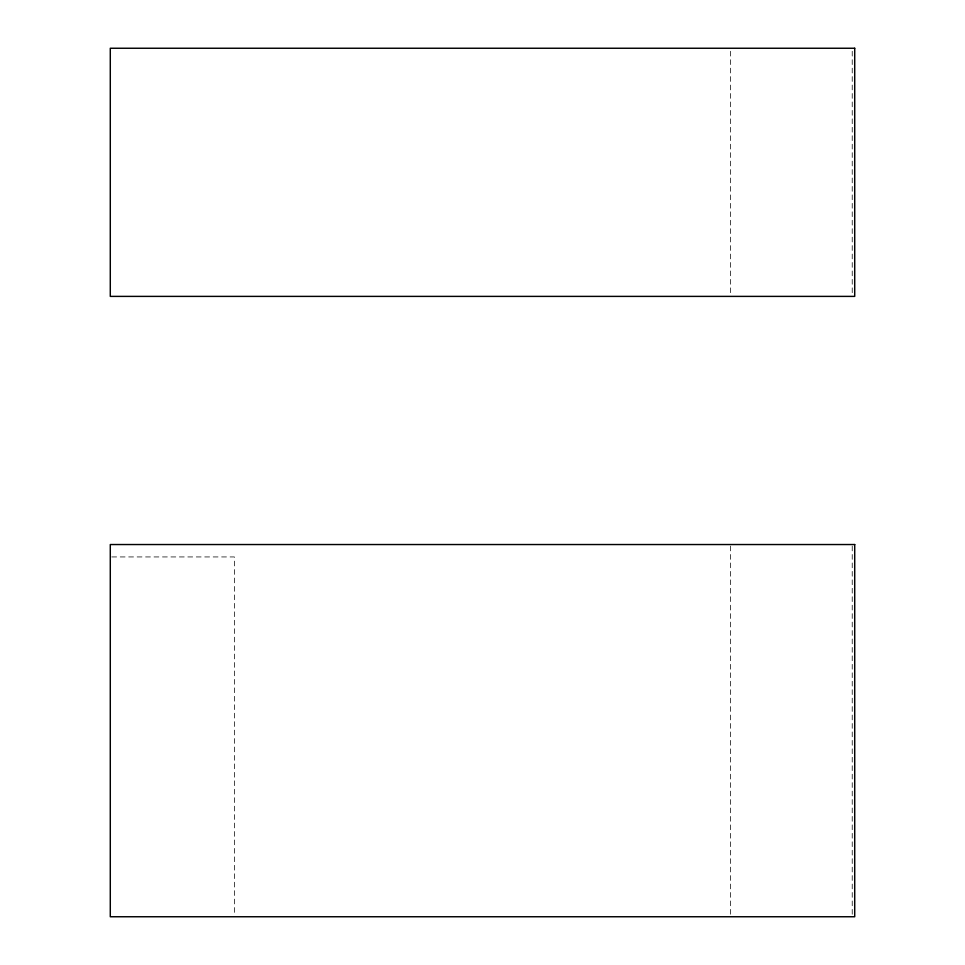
<?xml version="1.0" encoding="UTF-8"?>
<svg xmlns="http://www.w3.org/2000/svg" width="965" height="965" viewBox="0 0 965 965"><rect width="100%" height="100%" fill="white"/><g stroke="black" fill="none" stroke-linecap="round" stroke-linejoin="round"><path stroke-width="0.72" stroke-dasharray="4.83 3.62" d="M111.783 556.938L234.362 556.938L234.362 915.242M852.228 51.254L852.228 294.892M852.228 546.045L852.228 915.242M730.638 51.254L730.638 294.892M730.638 546.045L730.638 915.242"/><path stroke-width="1.45" d="M854.713 48.25L110.287 48.25L110.287 296.388L854.713 296.388L854.713 48.25M854.713 544.537L110.287 544.537L110.287 916.75L854.713 916.75L854.713 544.537"/></g></svg>
